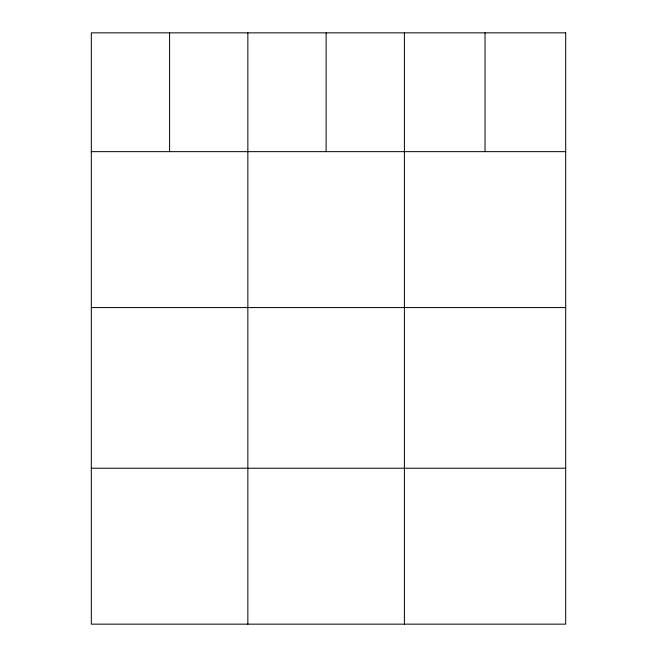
<?xml version="1.0" encoding="UTF-8"?>
<svg xmlns="http://www.w3.org/2000/svg" width="657" height="657" viewBox="0 0 657 657"><rect width="100%" height="100%" fill="white"/><g stroke="black" fill="none" stroke-linecap="round" stroke-linejoin="round"><path stroke-width="0.99" d="M91.315 151.652L565.685 151.652M91.315 307.575L565.685 307.575M91.315 468.227L565.685 468.227M485.038 32.85L485.038 151.652M404.4 32.85L404.4 624.15M326.127 32.85L326.127 151.652M247.853 32.85L247.853 624.15M169.588 32.85L169.588 151.652M565.685 32.85L91.315 32.85L91.315 624.15L565.685 624.15L565.685 32.85"/></g></svg>
